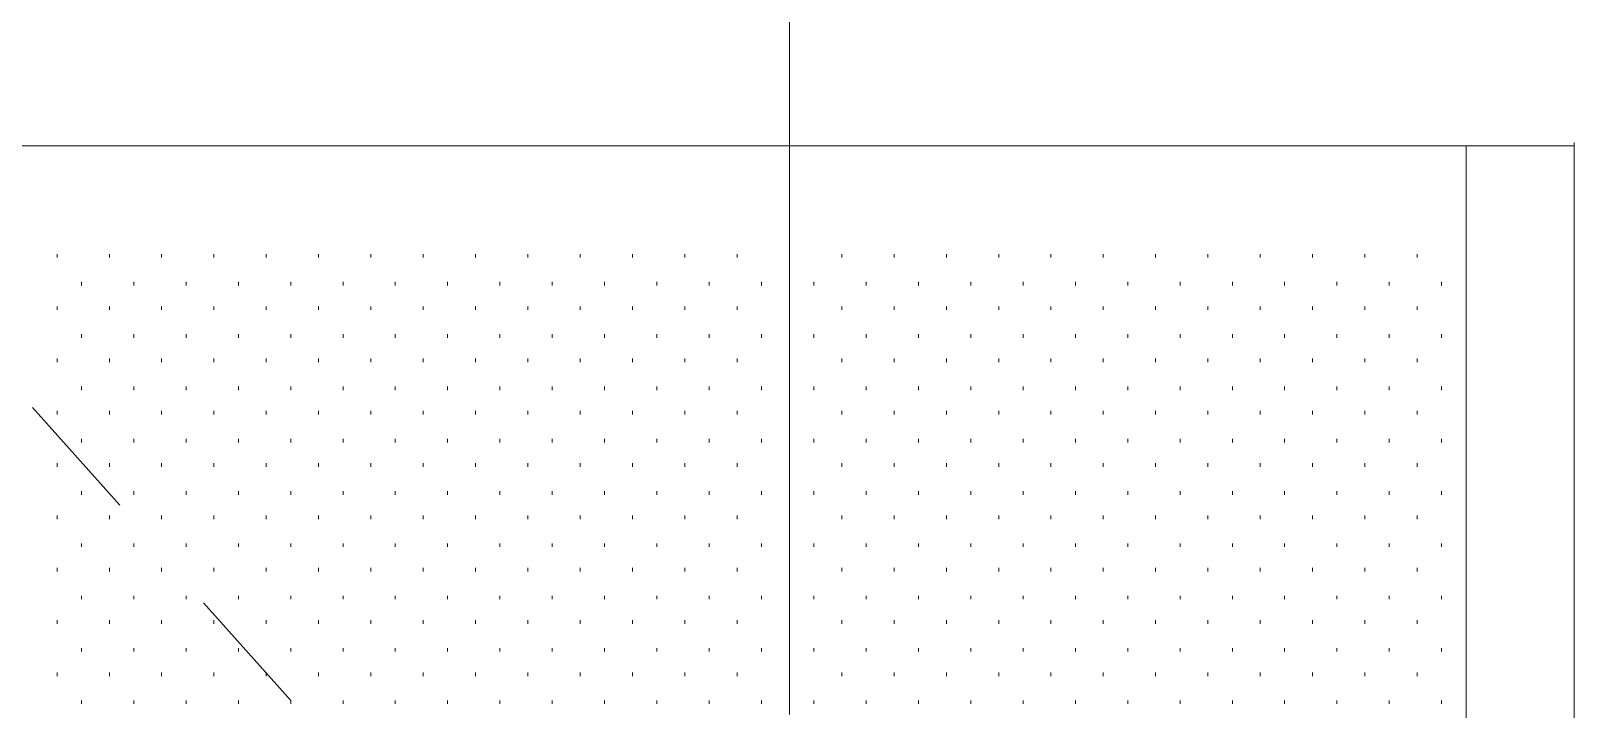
# Model space of a CAD drawing. Header units: inches. Extents: x -6061 to 13621, y -296 to 7483.
# Drawn here: x -5271.53 to -5236.09, y 118.7 to 134.28 of the extents above; entities that cross this region are included whole.
import ezdxf

# ---------------------------------------------------------------- set-up
doc = ezdxf.new("R2010")
doc.units = ezdxf.units.IN
doc.header["$MEASUREMENT"] = 0
doc.layers.get('0').update_dxf_attribs({"linetype": 'CONTINUOUS'})

msp = doc.modelspace()

# ---------------------------------------------------------------- linework, layer by layer
at = {"color": 7, "linetype": 'Continuous', "lineweight": 9, "true_color": 0x000007}
for p, q in [((-5254.10682, 118.58281), (-5254.10682, 168.95973)), ((-5238.56927, 131.63756), (-5274.60999, 131.63756)), ((-5238.56927, 131.63756), (-5236.08646, 131.63756)), ((-5238.56927, 47.62262), (-5238.56927, 131.63756)), ((-5238.56927, 131.63756), (-5238.56927, 129.15475)), ((-5236.08646, 47.62262), (-5236.08646, 131.63756)), ((-5238.56927, 47.62262), (-5238.56927, 129.15475)), ((-5271.48646, 125.63077), (-5269.4842, 123.38824)), ((-5267.56203, 121.1457), (-5265.55976, 118.90317))]:
    msp.add_line(p, q, dxfattribs=at)
at = {"color": 7, "linetype": 'Continuous', "lineweight": 18, "true_color": 0x000007}
for p, q in [((-5307.20682, 131.63756), (-5236.08646, 131.63756)), ((-5236.08646, 59.6362), (-5236.08646, 131.71765)), ((-5236.08646, 131.63756), (-5236.08646, 59.6362))]:
    msp.add_line(p, q, dxfattribs=at)
at = {"color": 7, "linetype": 'Continuous', "lineweight": 9, "true_color": 0xffffff}
for p, q in [((-5270.92583, 129.07466), (-5270.92583, 129.15475)), ((-5269.72447, 129.07466), (-5269.72447, 129.15475)), ((-5268.52311, 129.07466), (-5268.52311, 129.15475)), ((-5267.32176, 129.07466), (-5267.32176, 129.15475)), ((-5266.1204, 129.07466), (-5266.1204, 129.15475)), ((-5264.91904, 129.07466), (-5264.91904, 129.15475)), ((-5263.71768, 129.07466), (-5263.71768, 129.15475)), ((-5262.51633, 129.07466), (-5262.51633, 129.15475)), ((-5261.31497, 129.07466), (-5261.31497, 129.15475)), ((-5260.11361, 129.07466), (-5260.11361, 129.15475)), ((-5258.91225, 129.07466), (-5258.91225, 129.15475)), ((-5257.7109, 129.07466), (-5257.7109, 129.15475)), ((-5256.50954, 129.07466), (-5256.50954, 129.15475)), ((-5255.30818, 129.07466), (-5255.30818, 129.15475)), ((-5254.10682, 129.07466), (-5254.10682, 129.15475)), ((-5252.90547, 129.07466), (-5252.90547, 129.15475)), ((-5251.70411, 129.07466), (-5251.70411, 129.15475)), ((-5250.50275, 129.07466), (-5250.50275, 129.15475)), ((-5249.30139, 129.07466), (-5249.30139, 129.15475)), ((-5248.10004, 129.07466), (-5248.10004, 129.15475)), ((-5246.89868, 129.07466), (-5246.89868, 129.15475)), ((-5245.69732, 129.07466), (-5245.69732, 129.15475)), ((-5244.49596, 129.07466), (-5244.49596, 129.15475)), ((-5243.29461, 129.07466), (-5243.29461, 129.15475)), ((-5242.09325, 129.07466), (-5242.09325, 129.15475)), ((-5240.89189, 129.07466), (-5240.89189, 129.15475)), ((-5239.69053, 129.07466), (-5239.69053, 129.15475)), ((-5270.36519, 128.43394), (-5270.36519, 128.51403)), ((-5269.16384, 128.43394), (-5269.16384, 128.51403)), ((-5267.96248, 128.43394), (-5267.96248, 128.51403)), ((-5266.76112, 128.43394), (-5266.76112, 128.51403)), ((-5265.55976, 128.43394), (-5265.55976, 128.51403)), ((-5264.35841, 128.43394), (-5264.35841, 128.51403)), ((-5263.15705, 128.43394), (-5263.15705, 128.51403)), ((-5261.95569, 128.43394), (-5261.95569, 128.51403)), ((-5260.75433, 128.43394), (-5260.75433, 128.51403)), ((-5259.55298, 128.43394), (-5259.55298, 128.51403)), ((-5258.35162, 128.43394), (-5258.35162, 128.51403)), ((-5257.15026, 128.43394), (-5257.15026, 128.51403)), ((-5255.9489, 128.43394), (-5255.9489, 128.51403)), ((-5254.74755, 128.43394), (-5254.74755, 128.51403)), ((-5253.54619, 128.43394), (-5253.54619, 128.51403)), ((-5252.34483, 128.43394), (-5252.34483, 128.51403)), ((-5251.14347, 128.43394), (-5251.14347, 128.51403)), ((-5249.94212, 128.43394), (-5249.94212, 128.51403)), ((-5248.74076, 128.43394), (-5248.74076, 128.51403)), ((-5247.5394, 128.43394), (-5247.5394, 128.51403)), ((-5246.33805, 128.43394), (-5246.33805, 128.51403)), ((-5245.13669, 128.43394), (-5245.13669, 128.51403)), ((-5243.93533, 128.43394), (-5243.93533, 128.51403)), ((-5242.73397, 128.43394), (-5242.73397, 128.51403)), ((-5241.53262, 128.43394), (-5241.53262, 128.51403)), ((-5240.33126, 128.43394), (-5240.33126, 128.51403)), ((-5239.1299, 128.43394), (-5239.1299, 128.51403)), ((-5270.92583, 127.8733), (-5270.92583, 127.95339)), ((-5269.72447, 127.8733), (-5269.72447, 127.95339)), ((-5268.52311, 127.8733), (-5268.52311, 127.95339)), ((-5267.32176, 127.8733), (-5267.32176, 127.95339)), ((-5266.1204, 127.8733), (-5266.1204, 127.95339)), ((-5264.91904, 127.8733), (-5264.91904, 127.95339)), ((-5263.71768, 127.8733), (-5263.71768, 127.95339)), ((-5262.51633, 127.8733), (-5262.51633, 127.95339)), ((-5261.31497, 127.8733), (-5261.31497, 127.95339)), ((-5260.11361, 127.8733), (-5260.11361, 127.95339)), ((-5258.91225, 127.8733), (-5258.91225, 127.95339)), ((-5257.7109, 127.8733), (-5257.7109, 127.95339)), ((-5256.50954, 127.8733), (-5256.50954, 127.95339)), ((-5255.30818, 127.8733), (-5255.30818, 127.95339)), ((-5254.10682, 127.8733), (-5254.10682, 127.95339)), ((-5252.90547, 127.8733), (-5252.90547, 127.95339)), ((-5251.70411, 127.8733), (-5251.70411, 127.95339)), ((-5250.50275, 127.8733), (-5250.50275, 127.95339)), ((-5249.30139, 127.8733), (-5249.30139, 127.95339)), ((-5248.10004, 127.8733), (-5248.10004, 127.95339)), ((-5246.89868, 127.8733), (-5246.89868, 127.95339)), ((-5245.69732, 127.8733), (-5245.69732, 127.95339)), ((-5244.49596, 127.8733), (-5244.49596, 127.95339)), ((-5243.29461, 127.8733), (-5243.29461, 127.95339)), ((-5242.09325, 127.8733), (-5242.09325, 127.95339)), ((-5240.89189, 127.8733), (-5240.89189, 127.95339)), ((-5239.69053, 127.8733), (-5239.69053, 127.95339)), ((-5270.36519, 127.23258), (-5270.36519, 127.31267)), ((-5269.16384, 127.23258), (-5269.16384, 127.31267)), ((-5267.96248, 127.23258), (-5267.96248, 127.31267)), ((-5266.76112, 127.23258), (-5266.76112, 127.31267)), ((-5265.55976, 127.23258), (-5265.55976, 127.31267)), ((-5264.35841, 127.23258), (-5264.35841, 127.31267)), ((-5263.15705, 127.23258), (-5263.15705, 127.31267)), ((-5261.95569, 127.23258), (-5261.95569, 127.31267)), ((-5260.75433, 127.23258), (-5260.75433, 127.31267)), ((-5259.55298, 127.23258), (-5259.55298, 127.31267)), ((-5258.35162, 127.23258), (-5258.35162, 127.31267)), ((-5257.15026, 127.23258), (-5257.15026, 127.31267)), ((-5255.9489, 127.23258), (-5255.9489, 127.31267)), ((-5254.74755, 127.23258), (-5254.74755, 127.31267)), ((-5253.54619, 127.23258), (-5253.54619, 127.31267)), ((-5252.34483, 127.23258), (-5252.34483, 127.31267)), ((-5251.14347, 127.23258), (-5251.14347, 127.31267)), ((-5249.94212, 127.23258), (-5249.94212, 127.31267)), ((-5248.74076, 127.23258), (-5248.74076, 127.31267)), ((-5247.5394, 127.23258), (-5247.5394, 127.31267)), ((-5246.33805, 127.23258), (-5246.33805, 127.31267)), ((-5245.13669, 127.23258), (-5245.13669, 127.31267)), ((-5243.93533, 127.23258), (-5243.93533, 127.31267)), ((-5242.73397, 127.23258), (-5242.73397, 127.31267)), ((-5241.53262, 127.23258), (-5241.53262, 127.31267)), ((-5240.33126, 127.23258), (-5240.33126, 127.31267)), ((-5239.1299, 127.23258), (-5239.1299, 127.31267)), ((-5270.92583, 126.67195), (-5270.92583, 126.75204)), ((-5269.72447, 126.67195), (-5269.72447, 126.75204)), ((-5268.52311, 126.67195), (-5268.52311, 126.75204)), ((-5267.32176, 126.67195), (-5267.32176, 126.75204)), ((-5266.1204, 126.67195), (-5266.1204, 126.75204)), ((-5264.91904, 126.67195), (-5264.91904, 126.75204)), ((-5263.71768, 126.67195), (-5263.71768, 126.75204)), ((-5262.51633, 126.67195), (-5262.51633, 126.75204)), ((-5261.31497, 126.67195), (-5261.31497, 126.75204)), ((-5260.11361, 126.67195), (-5260.11361, 126.75204)), ((-5258.91225, 126.67195), (-5258.91225, 126.75204)), ((-5257.7109, 126.67195), (-5257.7109, 126.75204)), ((-5256.50954, 126.67195), (-5256.50954, 126.75204)), ((-5255.30818, 126.67195), (-5255.30818, 126.75204)), ((-5254.10682, 126.67195), (-5254.10682, 126.75204)), ((-5252.90547, 126.67195), (-5252.90547, 126.75204)), ((-5251.70411, 126.67195), (-5251.70411, 126.75204)), ((-5250.50275, 126.67195), (-5250.50275, 126.75204)), ((-5249.30139, 126.67195), (-5249.30139, 126.75204)), ((-5248.10004, 126.67195), (-5248.10004, 126.75204)), ((-5246.89868, 126.67195), (-5246.89868, 126.75204)), ((-5245.69732, 126.67195), (-5245.69732, 126.75204)), ((-5244.49596, 126.67195), (-5244.49596, 126.75204)), ((-5243.29461, 126.67195), (-5243.29461, 126.75204)), ((-5242.09325, 126.67195), (-5242.09325, 126.75204)), ((-5240.89189, 126.67195), (-5240.89189, 126.75204)), ((-5239.69053, 126.67195), (-5239.69053, 126.75204)), ((-5270.36519, 126.03122), (-5270.36519, 126.11131)), ((-5269.16384, 126.03122), (-5269.16384, 126.11131)), ((-5267.96248, 126.03122), (-5267.96248, 126.11131)), ((-5266.76112, 126.03122), (-5266.76112, 126.11131)), ((-5265.55976, 126.03122), (-5265.55976, 126.11131)), ((-5264.35841, 126.03122), (-5264.35841, 126.11131)), ((-5263.15705, 126.03122), (-5263.15705, 126.11131)), ((-5261.95569, 126.03122), (-5261.95569, 126.11131)), ((-5260.75433, 126.03122), (-5260.75433, 126.11131)), ((-5259.55298, 126.03122), (-5259.55298, 126.11131)), ((-5258.35162, 126.03122), (-5258.35162, 126.11131)), ((-5257.15026, 126.03122), (-5257.15026, 126.11131)), ((-5255.9489, 126.03122), (-5255.9489, 126.11131)), ((-5254.74755, 126.03122), (-5254.74755, 126.11131)), ((-5253.54619, 126.03122), (-5253.54619, 126.11131)), ((-5252.34483, 126.03122), (-5252.34483, 126.11131)), ((-5251.14347, 126.03122), (-5251.14347, 126.11131)), ((-5249.94212, 126.03122), (-5249.94212, 126.11131)), ((-5248.74076, 126.03122), (-5248.74076, 126.11131)), ((-5247.5394, 126.03122), (-5247.5394, 126.11131)), ((-5246.33805, 126.03122), (-5246.33805, 126.11131)), ((-5245.13669, 126.03122), (-5245.13669, 126.11131)), ((-5243.93533, 126.03122), (-5243.93533, 126.11131)), ((-5242.73397, 126.03122), (-5242.73397, 126.11131)), ((-5241.53262, 126.03122), (-5241.53262, 126.11131)), ((-5240.33126, 126.03122), (-5240.33126, 126.11131)), ((-5239.1299, 126.03122), (-5239.1299, 126.11131)), ((-5270.92583, 125.47059), (-5270.92583, 125.55068)), ((-5269.72447, 125.47059), (-5269.72447, 125.55068)), ((-5268.52311, 125.47059), (-5268.52311, 125.55068)), ((-5267.32176, 125.47059), (-5267.32176, 125.55068)), ((-5266.1204, 125.47059), (-5266.1204, 125.55068)), ((-5264.91904, 125.47059), (-5264.91904, 125.55068)), ((-5263.71768, 125.47059), (-5263.71768, 125.55068)), ((-5262.51633, 125.47059), (-5262.51633, 125.55068)), ((-5261.31497, 125.47059), (-5261.31497, 125.55068)), ((-5260.11361, 125.47059), (-5260.11361, 125.55068)), ((-5258.91225, 125.47059), (-5258.91225, 125.55068)), ((-5257.7109, 125.47059), (-5257.7109, 125.55068)), ((-5256.50954, 125.47059), (-5256.50954, 125.55068)), ((-5255.30818, 125.47059), (-5255.30818, 125.55068)), ((-5254.10682, 125.47059), (-5254.10682, 125.55068)), ((-5252.90547, 125.47059), (-5252.90547, 125.55068)), ((-5251.70411, 125.47059), (-5251.70411, 125.55068)), ((-5250.50275, 125.47059), (-5250.50275, 125.55068)), ((-5249.30139, 125.47059), (-5249.30139, 125.55068)), ((-5248.10004, 125.47059), (-5248.10004, 125.55068)), ((-5246.89868, 125.47059), (-5246.89868, 125.55068)), ((-5245.69732, 125.47059), (-5245.69732, 125.55068)), ((-5244.49596, 125.47059), (-5244.49596, 125.55068)), ((-5243.29461, 125.47059), (-5243.29461, 125.55068)), ((-5242.09325, 125.47059), (-5242.09325, 125.55068)), ((-5240.89189, 125.47059), (-5240.89189, 125.55068)), ((-5239.69053, 125.47059), (-5239.69053, 125.55068)), ((-5270.36519, 124.82986), (-5270.36519, 124.90995)), ((-5269.16384, 124.82986), (-5269.16384, 124.90995)), ((-5267.96248, 124.82986), (-5267.96248, 124.90995)), ((-5266.76112, 124.82986), (-5266.76112, 124.90995)), ((-5265.55976, 124.82986), (-5265.55976, 124.90995)), ((-5264.35841, 124.82986), (-5264.35841, 124.90995)), ((-5263.15705, 124.82986), (-5263.15705, 124.90995)), ((-5261.95569, 124.82986), (-5261.95569, 124.90995)), ((-5260.75433, 124.82986), (-5260.75433, 124.90995)), ((-5259.55298, 124.82986), (-5259.55298, 124.90995)), ((-5258.35162, 124.82986), (-5258.35162, 124.90995)), ((-5257.15026, 124.82986), (-5257.15026, 124.90995)), ((-5255.9489, 124.82986), (-5255.9489, 124.90995)), ((-5254.74755, 124.82986), (-5254.74755, 124.90995)), ((-5253.54619, 124.82986), (-5253.54619, 124.90995)), ((-5252.34483, 124.82986), (-5252.34483, 124.90995)), ((-5251.14347, 124.82986), (-5251.14347, 124.90995)), ((-5249.94212, 124.82986), (-5249.94212, 124.90995)), ((-5248.74076, 124.82986), (-5248.74076, 124.90995)), ((-5247.5394, 124.82986), (-5247.5394, 124.90995)), ((-5246.33805, 124.82986), (-5246.33805, 124.90995)), ((-5245.13669, 124.82986), (-5245.13669, 124.90995)), ((-5243.93533, 124.82986), (-5243.93533, 124.90995)), ((-5242.73397, 124.82986), (-5242.73397, 124.90995)), ((-5241.53262, 124.82986), (-5241.53262, 124.90995)), ((-5240.33126, 124.82986), (-5240.33126, 124.90995)), ((-5239.1299, 124.82986), (-5239.1299, 124.90995)), ((-5270.92583, 124.26923), (-5270.92583, 124.34932)), ((-5269.72447, 124.26923), (-5269.72447, 124.34932)), ((-5268.52311, 124.26923), (-5268.52311, 124.34932)), ((-5267.32176, 124.26923), (-5267.32176, 124.34932)), ((-5266.1204, 124.26923), (-5266.1204, 124.34932)), ((-5264.91904, 124.26923), (-5264.91904, 124.34932)), ((-5263.71768, 124.26923), (-5263.71768, 124.34932)), ((-5262.51633, 124.26923), (-5262.51633, 124.34932)), ((-5261.31497, 124.26923), (-5261.31497, 124.34932)), ((-5260.11361, 124.26923), (-5260.11361, 124.34932)), ((-5258.91225, 124.26923), (-5258.91225, 124.34932)), ((-5257.7109, 124.26923), (-5257.7109, 124.34932)), ((-5256.50954, 124.26923), (-5256.50954, 124.34932)), ((-5255.30818, 124.26923), (-5255.30818, 124.34932)), ((-5254.10682, 124.26923), (-5254.10682, 124.34932)), ((-5252.90547, 124.26923), (-5252.90547, 124.34932)), ((-5251.70411, 124.26923), (-5251.70411, 124.34932)), ((-5250.50275, 124.26923), (-5250.50275, 124.34932)), ((-5249.30139, 124.26923), (-5249.30139, 124.34932)), ((-5248.10004, 124.26923), (-5248.10004, 124.34932)), ((-5246.89868, 124.26923), (-5246.89868, 124.34932)), ((-5245.69732, 124.26923), (-5245.69732, 124.34932)), ((-5244.49596, 124.26923), (-5244.49596, 124.34932)), ((-5243.29461, 124.26923), (-5243.29461, 124.34932)), ((-5242.09325, 124.26923), (-5242.09325, 124.34932)), ((-5240.89189, 124.26923), (-5240.89189, 124.34932)), ((-5239.69053, 124.26923), (-5239.69053, 124.34932)), ((-5270.36519, 123.62851), (-5270.36519, 123.7086)), ((-5269.16384, 123.62851), (-5269.16384, 123.7086)), ((-5267.96248, 123.62851), (-5267.96248, 123.7086)), ((-5266.76112, 123.62851), (-5266.76112, 123.7086)), ((-5265.55976, 123.62851), (-5265.55976, 123.7086)), ((-5264.35841, 123.62851), (-5264.35841, 123.7086)), ((-5263.15705, 123.62851), (-5263.15705, 123.7086)), ((-5261.95569, 123.62851), (-5261.95569, 123.7086)), ((-5260.75433, 123.62851), (-5260.75433, 123.7086)), ((-5259.55298, 123.62851), (-5259.55298, 123.7086)), ((-5258.35162, 123.62851), (-5258.35162, 123.7086)), ((-5257.15026, 123.62851), (-5257.15026, 123.7086)), ((-5255.9489, 123.62851), (-5255.9489, 123.7086)), ((-5254.74755, 123.62851), (-5254.74755, 123.7086)), ((-5253.54619, 123.62851), (-5253.54619, 123.7086)), ((-5252.34483, 123.62851), (-5252.34483, 123.7086)), ((-5251.14347, 123.62851), (-5251.14347, 123.7086)), ((-5249.94212, 123.62851), (-5249.94212, 123.7086)), ((-5248.74076, 123.62851), (-5248.74076, 123.7086)), ((-5247.5394, 123.62851), (-5247.5394, 123.7086)), ((-5246.33805, 123.62851), (-5246.33805, 123.7086)), ((-5245.13669, 123.62851), (-5245.13669, 123.7086)), ((-5243.93533, 123.62851), (-5243.93533, 123.7086)), ((-5242.73397, 123.62851), (-5242.73397, 123.7086)), ((-5241.53262, 123.62851), (-5241.53262, 123.7086)), ((-5240.33126, 123.62851), (-5240.33126, 123.7086)), ((-5239.1299, 123.62851), (-5239.1299, 123.7086)), ((-5270.92583, 123.06787), (-5270.92583, 123.14796)), ((-5269.72447, 123.06787), (-5269.72447, 123.14796)), ((-5268.52311, 123.06787), (-5268.52311, 123.14796)), ((-5267.32176, 123.06787), (-5267.32176, 123.14796)), ((-5266.1204, 123.06787), (-5266.1204, 123.14796)), ((-5264.91904, 123.06787), (-5264.91904, 123.14796)), ((-5263.71768, 123.06787), (-5263.71768, 123.14796)), ((-5262.51633, 123.06787), (-5262.51633, 123.14796)), ((-5261.31497, 123.06787), (-5261.31497, 123.14796)), ((-5260.11361, 123.06787), (-5260.11361, 123.14796)), ((-5258.91225, 123.06787), (-5258.91225, 123.14796)), ((-5257.7109, 123.06787), (-5257.7109, 123.14796)), ((-5256.50954, 123.06787), (-5256.50954, 123.14796)), ((-5255.30818, 123.06787), (-5255.30818, 123.14796)), ((-5254.10682, 123.06787), (-5254.10682, 123.14796)), ((-5252.90547, 123.06787), (-5252.90547, 123.14796)), ((-5251.70411, 123.06787), (-5251.70411, 123.14796)), ((-5250.50275, 123.06787), (-5250.50275, 123.14796)), ((-5249.30139, 123.06787), (-5249.30139, 123.14796)), ((-5248.10004, 123.06787), (-5248.10004, 123.14796)), ((-5246.89868, 123.06787), (-5246.89868, 123.14796)), ((-5245.69732, 123.06787), (-5245.69732, 123.14796)), ((-5244.49596, 123.06787), (-5244.49596, 123.14796)), ((-5243.29461, 123.06787), (-5243.29461, 123.14796)), ((-5242.09325, 123.06787), (-5242.09325, 123.14796)), ((-5240.89189, 123.06787), (-5240.89189, 123.14796)), ((-5239.69053, 123.06787), (-5239.69053, 123.14796)), ((-5270.36519, 122.42715), (-5270.36519, 122.50724)), ((-5269.16384, 122.42715), (-5269.16384, 122.50724)), ((-5267.96248, 122.42715), (-5267.96248, 122.50724)), ((-5266.76112, 122.42715), (-5266.76112, 122.50724)), ((-5265.55976, 122.42715), (-5265.55976, 122.50724)), ((-5264.35841, 122.42715), (-5264.35841, 122.50724)), ((-5263.15705, 122.42715), (-5263.15705, 122.50724)), ((-5261.95569, 122.42715), (-5261.95569, 122.50724)), ((-5260.75433, 122.42715), (-5260.75433, 122.50724)), ((-5259.55298, 122.42715), (-5259.55298, 122.50724)), ((-5258.35162, 122.42715), (-5258.35162, 122.50724)), ((-5257.15026, 122.42715), (-5257.15026, 122.50724)), ((-5255.9489, 122.42715), (-5255.9489, 122.50724)), ((-5254.74755, 122.42715), (-5254.74755, 122.50724)), ((-5253.54619, 122.42715), (-5253.54619, 122.50724)), ((-5252.34483, 122.42715), (-5252.34483, 122.50724)), ((-5251.14347, 122.42715), (-5251.14347, 122.50724)), ((-5249.94212, 122.42715), (-5249.94212, 122.50724)), ((-5248.74076, 122.42715), (-5248.74076, 122.50724)), ((-5247.5394, 122.42715), (-5247.5394, 122.50724)), ((-5246.33805, 122.42715), (-5246.33805, 122.50724)), ((-5245.13669, 122.42715), (-5245.13669, 122.50724)), ((-5243.93533, 122.42715), (-5243.93533, 122.50724)), ((-5242.73397, 122.42715), (-5242.73397, 122.50724)), ((-5241.53262, 122.42715), (-5241.53262, 122.50724)), ((-5240.33126, 122.42715), (-5240.33126, 122.50724)), ((-5239.1299, 122.42715), (-5239.1299, 122.50724)), ((-5270.92583, 121.86652), (-5270.92583, 121.94661)), ((-5269.72447, 121.86652), (-5269.72447, 121.94661)), ((-5268.52311, 121.86652), (-5268.52311, 121.94661)), ((-5267.32176, 121.86652), (-5267.32176, 121.94661)), ((-5266.1204, 121.86652), (-5266.1204, 121.94661)), ((-5264.91904, 121.86652), (-5264.91904, 121.94661)), ((-5263.71768, 121.86652), (-5263.71768, 121.94661)), ((-5262.51633, 121.86652), (-5262.51633, 121.94661)), ((-5261.31497, 121.86652), (-5261.31497, 121.94661)), ((-5260.11361, 121.86652), (-5260.11361, 121.94661)), ((-5258.91225, 121.86652), (-5258.91225, 121.94661)), ((-5257.7109, 121.86652), (-5257.7109, 121.94661)), ((-5256.50954, 121.86652), (-5256.50954, 121.94661)), ((-5255.30818, 121.86652), (-5255.30818, 121.94661)), ((-5254.10682, 121.86652), (-5254.10682, 121.94661)), ((-5252.90547, 121.86652), (-5252.90547, 121.94661)), ((-5251.70411, 121.86652), (-5251.70411, 121.94661)), ((-5250.50275, 121.86652), (-5250.50275, 121.94661)), ((-5249.30139, 121.86652), (-5249.30139, 121.94661)), ((-5248.10004, 121.86652), (-5248.10004, 121.94661)), ((-5246.89868, 121.86652), (-5246.89868, 121.94661)), ((-5245.69732, 121.86652), (-5245.69732, 121.94661)), ((-5244.49596, 121.86652), (-5244.49596, 121.94661)), ((-5243.29461, 121.86652), (-5243.29461, 121.94661)), ((-5242.09325, 121.86652), (-5242.09325, 121.94661)), ((-5240.89189, 121.86652), (-5240.89189, 121.94661)), ((-5239.69053, 121.86652), (-5239.69053, 121.94661)), ((-5270.36519, 121.22579), (-5270.36519, 121.30588)), ((-5269.16384, 121.22579), (-5269.16384, 121.30588)), ((-5267.96248, 121.22579), (-5267.96248, 121.30588)), ((-5266.76112, 121.22579), (-5266.76112, 121.30588)), ((-5265.55976, 121.22579), (-5265.55976, 121.30588)), ((-5264.35841, 121.22579), (-5264.35841, 121.30588)), ((-5263.15705, 121.22579), (-5263.15705, 121.30588)), ((-5261.95569, 121.22579), (-5261.95569, 121.30588)), ((-5260.75433, 121.22579), (-5260.75433, 121.30588)), ((-5259.55298, 121.22579), (-5259.55298, 121.30588)), ((-5258.35162, 121.22579), (-5258.35162, 121.30588)), ((-5257.15026, 121.22579), (-5257.15026, 121.30588)), ((-5255.9489, 121.22579), (-5255.9489, 121.30588)), ((-5254.74755, 121.22579), (-5254.74755, 121.30588)), ((-5253.54619, 121.22579), (-5253.54619, 121.30588)), ((-5252.34483, 121.22579), (-5252.34483, 121.30588)), ((-5251.14347, 121.22579), (-5251.14347, 121.30588)), ((-5249.94212, 121.22579), (-5249.94212, 121.30588)), ((-5248.74076, 121.22579), (-5248.74076, 121.30588)), ((-5247.5394, 121.22579), (-5247.5394, 121.30588)), ((-5246.33805, 121.22579), (-5246.33805, 121.30588)), ((-5245.13669, 121.22579), (-5245.13669, 121.30588)), ((-5243.93533, 121.22579), (-5243.93533, 121.30588)), ((-5242.73397, 121.22579), (-5242.73397, 121.30588)), ((-5241.53262, 121.22579), (-5241.53262, 121.30588)), ((-5240.33126, 121.22579), (-5240.33126, 121.30588)), ((-5239.1299, 121.22579), (-5239.1299, 121.30588)), ((-5270.92583, 120.66516), (-5270.92583, 120.74525)), ((-5269.72447, 120.66516), (-5269.72447, 120.74525)), ((-5268.52311, 120.66516), (-5268.52311, 120.74525)), ((-5267.32176, 120.66516), (-5267.32176, 120.74525)), ((-5266.1204, 120.66516), (-5266.1204, 120.74525)), ((-5264.91904, 120.66516), (-5264.91904, 120.74525)), ((-5263.71768, 120.66516), (-5263.71768, 120.74525)), ((-5262.51633, 120.66516), (-5262.51633, 120.74525)), ((-5261.31497, 120.66516), (-5261.31497, 120.74525)), ((-5260.11361, 120.66516), (-5260.11361, 120.74525)), ((-5258.91225, 120.66516), (-5258.91225, 120.74525)), ((-5257.7109, 120.66516), (-5257.7109, 120.74525)), ((-5256.50954, 120.66516), (-5256.50954, 120.74525)), ((-5255.30818, 120.66516), (-5255.30818, 120.74525)), ((-5254.10682, 120.66516), (-5254.10682, 120.74525)), ((-5252.90547, 120.66516), (-5252.90547, 120.74525)), ((-5251.70411, 120.66516), (-5251.70411, 120.74525)), ((-5250.50275, 120.66516), (-5250.50275, 120.74525)), ((-5249.30139, 120.66516), (-5249.30139, 120.74525)), ((-5248.10004, 120.66516), (-5248.10004, 120.74525)), ((-5246.89868, 120.66516), (-5246.89868, 120.74525)), ((-5245.69732, 120.66516), (-5245.69732, 120.74525)), ((-5244.49596, 120.66516), (-5244.49596, 120.74525)), ((-5243.29461, 120.66516), (-5243.29461, 120.74525)), ((-5242.09325, 120.66516), (-5242.09325, 120.74525)), ((-5240.89189, 120.66516), (-5240.89189, 120.74525)), ((-5239.69053, 120.66516), (-5239.69053, 120.74525)), ((-5270.36519, 120.02443), (-5270.36519, 120.10452)), ((-5269.16384, 120.02443), (-5269.16384, 120.10452)), ((-5267.96248, 120.02443), (-5267.96248, 120.10452)), ((-5266.76112, 120.02443), (-5266.76112, 120.10452)), ((-5265.55976, 120.02443), (-5265.55976, 120.10452)), ((-5264.35841, 120.02443), (-5264.35841, 120.10452)), ((-5263.15705, 120.02443), (-5263.15705, 120.10452)), ((-5261.95569, 120.02443), (-5261.95569, 120.10452)), ((-5260.75433, 120.02443), (-5260.75433, 120.10452)), ((-5259.55298, 120.02443), (-5259.55298, 120.10452)), ((-5258.35162, 120.02443), (-5258.35162, 120.10452)), ((-5257.15026, 120.02443), (-5257.15026, 120.10452)), ((-5255.9489, 120.02443), (-5255.9489, 120.10452)), ((-5254.74755, 120.02443), (-5254.74755, 120.10452)), ((-5253.54619, 120.02443), (-5253.54619, 120.10452)), ((-5252.34483, 120.02443), (-5252.34483, 120.10452)), ((-5251.14347, 120.02443), (-5251.14347, 120.10452)), ((-5249.94212, 120.02443), (-5249.94212, 120.10452)), ((-5248.74076, 120.02443), (-5248.74076, 120.10452)), ((-5247.5394, 120.02443), (-5247.5394, 120.10452)), ((-5246.33805, 120.02443), (-5246.33805, 120.10452)), ((-5245.13669, 120.02443), (-5245.13669, 120.10452)), ((-5243.93533, 120.02443), (-5243.93533, 120.10452)), ((-5242.73397, 120.02443), (-5242.73397, 120.10452)), ((-5241.53262, 120.02443), (-5241.53262, 120.10452)), ((-5240.33126, 120.02443), (-5240.33126, 120.10452)), ((-5239.1299, 120.02443), (-5239.1299, 120.10452)), ((-5270.92583, 119.4638), (-5270.92583, 119.54389)), ((-5269.72447, 119.4638), (-5269.72447, 119.54389)), ((-5268.52311, 119.4638), (-5268.52311, 119.54389)), ((-5267.32176, 119.4638), (-5267.32176, 119.54389)), ((-5266.1204, 119.4638), (-5266.1204, 119.54389)), ((-5264.91904, 119.4638), (-5264.91904, 119.54389)), ((-5263.71768, 119.4638), (-5263.71768, 119.54389)), ((-5262.51633, 119.4638), (-5262.51633, 119.54389)), ((-5261.31497, 119.4638), (-5261.31497, 119.54389)), ((-5260.11361, 119.4638), (-5260.11361, 119.54389)), ((-5258.91225, 119.4638), (-5258.91225, 119.54389)), ((-5257.7109, 119.4638), (-5257.7109, 119.54389)), ((-5256.50954, 119.4638), (-5256.50954, 119.54389)), ((-5255.30818, 119.4638), (-5255.30818, 119.54389)), ((-5254.10682, 119.4638), (-5254.10682, 119.54389)), ((-5252.90547, 119.4638), (-5252.90547, 119.54389)), ((-5251.70411, 119.4638), (-5251.70411, 119.54389)), ((-5250.50275, 119.4638), (-5250.50275, 119.54389)), ((-5249.30139, 119.4638), (-5249.30139, 119.54389)), ((-5248.10004, 119.4638), (-5248.10004, 119.54389)), ((-5246.89868, 119.4638), (-5246.89868, 119.54389)), ((-5245.69732, 119.4638), (-5245.69732, 119.54389)), ((-5244.49596, 119.4638), (-5244.49596, 119.54389)), ((-5243.29461, 119.4638), (-5243.29461, 119.54389)), ((-5242.09325, 119.4638), (-5242.09325, 119.54389)), ((-5240.89189, 119.4638), (-5240.89189, 119.54389)), ((-5239.69053, 119.4638), (-5239.69053, 119.54389)), ((-5270.36519, 118.82308), (-5270.36519, 118.90317)), ((-5269.16384, 118.82308), (-5269.16384, 118.90317)), ((-5267.96248, 118.82308), (-5267.96248, 118.90317)), ((-5266.76112, 118.82308), (-5266.76112, 118.90317)), ((-5265.55976, 118.82308), (-5265.55976, 118.90317)), ((-5264.35841, 118.82308), (-5264.35841, 118.90317)), ((-5263.15705, 118.82308), (-5263.15705, 118.90317)), ((-5261.95569, 118.82308), (-5261.95569, 118.90317)), ((-5260.75433, 118.82308), (-5260.75433, 118.90317)), ((-5259.55298, 118.82308), (-5259.55298, 118.90317)), ((-5258.35162, 118.82308), (-5258.35162, 118.90317)), ((-5257.15026, 118.82308), (-5257.15026, 118.90317)), ((-5255.9489, 118.82308), (-5255.9489, 118.90317)), ((-5254.74755, 118.82308), (-5254.74755, 118.90317)), ((-5253.54619, 118.82308), (-5253.54619, 118.90317)), ((-5252.34483, 118.82308), (-5252.34483, 118.90317)), ((-5251.14347, 118.82308), (-5251.14347, 118.90317)), ((-5249.94212, 118.82308), (-5249.94212, 118.90317)), ((-5248.74076, 118.82308), (-5248.74076, 118.90317)), ((-5247.5394, 118.82308), (-5247.5394, 118.90317)), ((-5246.33805, 118.82308), (-5246.33805, 118.90317)), ((-5245.13669, 118.82308), (-5245.13669, 118.90317)), ((-5243.93533, 118.82308), (-5243.93533, 118.90317)), ((-5242.73397, 118.82308), (-5242.73397, 118.90317)), ((-5241.53262, 118.82308), (-5241.53262, 118.90317)), ((-5240.33126, 118.82308), (-5240.33126, 118.90317)), ((-5239.1299, 118.82308), (-5239.1299, 118.90317))]:
    msp.add_line(p, q, dxfattribs=at)

doc.saveas('drawing.dxf')
